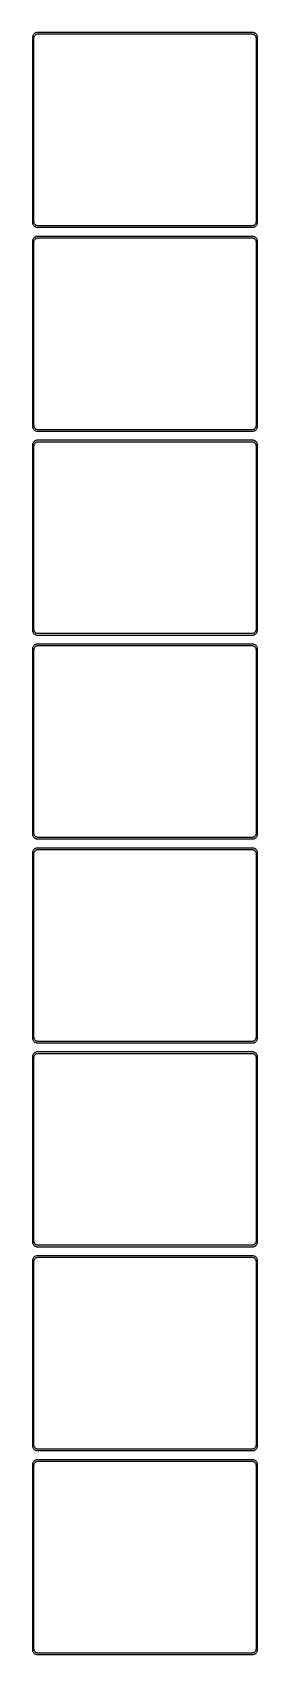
# Model space of a CAD drawing. Header units: metres. Extents: x -112 to 112, y 2963 to 6013.
# Drawn here: x -112 to 112, y 4391 to 6013 of the extents above; entities that cross this region are included whole.
import ezdxf

# ---------------------------------------------------------------- set-up
doc = ezdxf.new("R2010")
doc.units = ezdxf.units.M

msp = doc.modelspace()

# ---------------------------------------------------------------- linework, layer by layer
for p, q in [((-112.461, 6009.13), (-112.5, 6008.5)), ((-112.5, 6008.5), (-112.5, 5823.5)), ((-112.343, 6009.74), (-112.461, 6009.13)), ((-112.149, 6010.34), (-112.343, 6009.74)), ((-111.882, 6010.91), (-112.149, 6010.34)), ((-111.545, 6011.44), (-111.882, 6010.91)), ((-111.145, 6011.92), (-111.545, 6011.44)), ((-110.687, 6012.35), (-111.145, 6011.92)), ((-111, 6008), (-110.968, 6008.5)), ((-111, 5824), (-111, 6008)), ((-110.968, 6008.5), (-110.874, 6008.99)), ((-110.874, 6008.99), (-110.719, 6009.47)), ((-110.719, 6009.47), (-110.505, 6009.93)), ((-110.179, 6012.72), (-110.687, 6012.35)), ((-110.505, 6009.93), (-110.236, 6010.35)), ((-110.236, 6010.35), (-109.916, 6010.74)), ((-109.629, 6013.02), (-110.179, 6012.72)), ((-109.916, 6010.74), (-109.55, 6011.08)), ((-109.045, 6013.26), (-109.629, 6013.02)), ((-109.55, 6011.08), (-109.143, 6011.38)), ((-109.143, 6011.38), (-108.703, 6011.62)), ((-108.437, 6013.41), (-109.045, 6013.26)), ((-108.703, 6011.62), (-108.236, 6011.8)), ((-107.814, 6013.49), (-108.437, 6013.41)), ((-108.236, 6011.8), (-107.75, 6011.93)), ((107.814, 6013.49), (-107.814, 6013.49)), ((-107.75, 6011.93), (-107.251, 6011.99)), ((-107.251, 6011.99), (107.251, 6011.99)), ((107.251, 6011.99), (107.75, 6011.93)), ((107.75, 6011.93), (108.236, 6011.8)), ((108.437, 6013.41), (107.814, 6013.49)), ((108.236, 6011.8), (108.703, 6011.62)), ((109.045, 6013.26), (108.437, 6013.41)), ((108.703, 6011.62), (109.143, 6011.38)), ((109.629, 6013.02), (109.045, 6013.26)), ((109.143, 6011.38), (109.55, 6011.08)), ((109.55, 6011.08), (109.916, 6010.74)), ((110.179, 6012.72), (109.629, 6013.02)), ((109.916, 6010.74), (110.236, 6010.35)), ((110.687, 6012.35), (110.179, 6012.72)), ((110.236, 6010.35), (110.505, 6009.93)), ((110.505, 6009.93), (110.719, 6009.47)), ((111.145, 6011.92), (110.687, 6012.35)), ((110.719, 6009.47), (110.874, 6008.99)), ((110.874, 6008.99), (110.968, 6008.5)), ((110.968, 6008.5), (111, 6008)), ((111, 6008), (111, 5824)), ((111.545, 6011.44), (111.145, 6011.92)), ((111.882, 6010.91), (111.545, 6011.44)), ((112.149, 6010.34), (111.882, 6010.91)), ((112.343, 6009.74), (112.149, 6010.34)), ((112.461, 6009.13), (112.343, 6009.74)), ((112.5, 6008.5), (112.461, 6009.13)), ((112.5, 5823.5), (112.5, 6008.5)), ((-112.5, 5823.5), (-112.461, 5822.87)), ((-112.461, 5822.87), (-112.343, 5822.26)), ((-112.343, 5822.26), (-112.149, 5821.66)), ((-112.149, 5821.66), (-111.882, 5821.09)), ((-111.882, 5821.09), (-111.545, 5820.56)), ((-111.545, 5820.56), (-111.145, 5820.08)), ((-111.145, 5820.08), (-110.687, 5819.65)), ((-110.968, 5823.5), (-111, 5824)), ((-110.874, 5823.01), (-110.968, 5823.5)), ((-110.719, 5822.53), (-110.874, 5823.01)), ((-110.505, 5822.07), (-110.719, 5822.53)), ((-110.687, 5819.65), (-110.179, 5819.28)), ((-110.236, 5821.65), (-110.505, 5822.07)), ((-109.916, 5821.26), (-110.236, 5821.65)), ((-110.179, 5819.28), (-109.629, 5818.98)), ((-109.55, 5820.92), (-109.916, 5821.26)), ((-109.629, 5818.98), (-109.045, 5818.74)), ((-109.143, 5820.62), (-109.55, 5820.92)), ((-108.703, 5820.38), (-109.143, 5820.62)), ((-109.045, 5818.74), (-108.437, 5818.59)), ((-108.236, 5820.2), (-108.703, 5820.38)), ((-108.437, 5818.59), (-107.814, 5818.51)), ((-107.75, 5820.07), (-108.236, 5820.2)), ((-107.814, 5818.51), (107.814, 5818.51)), ((-107.251, 5820.01), (-107.75, 5820.07)), ((107.251, 5820.01), (-107.251, 5820.01)), ((107.75, 5820.07), (107.251, 5820.01)), ((108.236, 5820.2), (107.75, 5820.07)), ((107.814, 5818.51), (108.437, 5818.59)), ((108.703, 5820.38), (108.236, 5820.2)), ((108.437, 5818.59), (109.045, 5818.74)), ((109.143, 5820.62), (108.703, 5820.38)), ((109.045, 5818.74), (109.629, 5818.98)), ((109.55, 5820.92), (109.143, 5820.62)), ((109.916, 5821.26), (109.55, 5820.92)), ((109.629, 5818.98), (110.179, 5819.28)), ((110.236, 5821.65), (109.916, 5821.26)), ((110.179, 5819.28), (110.687, 5819.65)), ((110.505, 5822.07), (110.236, 5821.65)), ((110.719, 5822.53), (110.505, 5822.07)), ((110.687, 5819.65), (111.145, 5820.08)), ((110.874, 5823.01), (110.719, 5822.53)), ((110.968, 5823.5), (110.874, 5823.01)), ((111, 5824), (110.968, 5823.5)), ((111.145, 5820.08), (111.545, 5820.56)), ((111.545, 5820.56), (111.882, 5821.09)), ((111.882, 5821.09), (112.149, 5821.66)), ((112.149, 5821.66), (112.343, 5822.26)), ((112.343, 5822.26), (112.461, 5822.87)), ((112.461, 5822.87), (112.5, 5823.5)), ((-112.461, 5805.13), (-112.5, 5804.5)), ((-112.5, 5804.5), (-112.5, 5619.5)), ((-112.343, 5805.74), (-112.461, 5805.13)), ((-112.149, 5806.34), (-112.343, 5805.74)), ((-111.882, 5806.91), (-112.149, 5806.34)), ((-111.545, 5807.44), (-111.882, 5806.91)), ((-111.145, 5807.92), (-111.545, 5807.44)), ((-110.687, 5808.35), (-111.145, 5807.92)), ((-111, 5804), (-110.968, 5804.5)), ((-111, 5620), (-111, 5804)), ((-110.968, 5804.5), (-110.874, 5804.99)), ((-110.874, 5804.99), (-110.719, 5805.47)), ((-110.719, 5805.47), (-110.505, 5805.93)), ((-110.179, 5808.72), (-110.687, 5808.35)), ((-110.505, 5805.93), (-110.236, 5806.35)), ((-110.236, 5806.35), (-109.916, 5806.74)), ((-109.629, 5809.02), (-110.179, 5808.72)), ((-109.916, 5806.74), (-109.55, 5807.08)), ((-109.045, 5809.26), (-109.629, 5809.02)), ((-109.55, 5807.08), (-109.143, 5807.38)), ((-109.143, 5807.38), (-108.703, 5807.62)), ((-108.437, 5809.41), (-109.045, 5809.26)), ((-108.703, 5807.62), (-108.236, 5807.8)), ((-107.814, 5809.49), (-108.437, 5809.41)), ((-108.236, 5807.8), (-107.75, 5807.93)), ((107.814, 5809.49), (-107.814, 5809.49)), ((-107.75, 5807.93), (-107.251, 5807.99)), ((-107.251, 5807.99), (107.251, 5807.99)), ((107.251, 5807.99), (107.75, 5807.93)), ((107.75, 5807.93), (108.236, 5807.8)), ((108.437, 5809.41), (107.814, 5809.49)), ((108.236, 5807.8), (108.703, 5807.62)), ((109.045, 5809.26), (108.437, 5809.41)), ((108.703, 5807.62), (109.143, 5807.38)), ((109.629, 5809.02), (109.045, 5809.26)), ((109.143, 5807.38), (109.55, 5807.08)), ((109.55, 5807.08), (109.916, 5806.74)), ((110.179, 5808.72), (109.629, 5809.02)), ((109.916, 5806.74), (110.236, 5806.35)), ((110.687, 5808.35), (110.179, 5808.72)), ((110.236, 5806.35), (110.505, 5805.93)), ((110.505, 5805.93), (110.719, 5805.47)), ((111.145, 5807.92), (110.687, 5808.35)), ((110.719, 5805.47), (110.874, 5804.99)), ((110.874, 5804.99), (110.968, 5804.5)), ((110.968, 5804.5), (111, 5804)), ((111, 5804), (111, 5620)), ((111.545, 5807.44), (111.145, 5807.92)), ((111.882, 5806.91), (111.545, 5807.44)), ((112.149, 5806.34), (111.882, 5806.91)), ((112.343, 5805.74), (112.149, 5806.34)), ((112.461, 5805.13), (112.343, 5805.74)), ((112.5, 5804.5), (112.461, 5805.13)), ((112.5, 5619.5), (112.5, 5804.5)), ((-112.5, 5619.5), (-112.461, 5618.87)), ((-112.461, 5618.87), (-112.343, 5618.26)), ((-112.343, 5618.26), (-112.149, 5617.66)), ((-112.149, 5617.66), (-111.882, 5617.09)), ((-111.882, 5617.09), (-111.545, 5616.56)), ((-111.545, 5616.56), (-111.145, 5616.08)), ((-111.145, 5616.08), (-110.687, 5615.65)), ((-110.968, 5619.5), (-111, 5620)), ((-110.874, 5619.01), (-110.968, 5619.5)), ((-110.719, 5618.53), (-110.874, 5619.01)), ((-110.505, 5618.07), (-110.719, 5618.53)), ((-110.687, 5615.65), (-110.179, 5615.28)), ((-110.236, 5617.65), (-110.505, 5618.07)), ((-109.916, 5617.26), (-110.236, 5617.65)), ((-109.55, 5616.92), (-109.916, 5617.26)), ((-109.143, 5616.62), (-109.55, 5616.92)), ((-108.703, 5616.38), (-109.143, 5616.62)), ((-108.236, 5616.2), (-108.703, 5616.38)), ((-107.75, 5616.07), (-108.236, 5616.2)), ((-107.251, 5616.01), (-107.75, 5616.07)), ((107.251, 5616.01), (-107.251, 5616.01)), ((107.75, 5616.07), (107.251, 5616.01)), ((108.236, 5616.2), (107.75, 5616.07)), ((108.703, 5616.38), (108.236, 5616.2)), ((109.143, 5616.62), (108.703, 5616.38)), ((109.55, 5616.92), (109.143, 5616.62)), ((109.916, 5617.26), (109.55, 5616.92)), ((110.236, 5617.65), (109.916, 5617.26)), ((110.179, 5615.28), (110.687, 5615.65)), ((110.505, 5618.07), (110.236, 5617.65)), ((110.719, 5618.53), (110.505, 5618.07)), ((110.687, 5615.65), (111.145, 5616.08)), ((110.874, 5619.01), (110.719, 5618.53)), ((110.968, 5619.5), (110.874, 5619.01)), ((111, 5620), (110.968, 5619.5)), ((111.145, 5616.08), (111.545, 5616.56)), ((111.545, 5616.56), (111.882, 5617.09)), ((111.882, 5617.09), (112.149, 5617.66)), ((112.149, 5617.66), (112.343, 5618.26)), ((112.343, 5618.26), (112.461, 5618.87)), ((112.461, 5618.87), (112.5, 5619.5)), ((-112.461, 5601.13), (-112.5, 5600.5)), ((-112.5, 5600.5), (-112.5, 5415.5)), ((-112.343, 5601.74), (-112.461, 5601.13)), ((-112.149, 5602.34), (-112.343, 5601.74)), ((-111.882, 5602.91), (-112.149, 5602.34)), ((-111.545, 5603.44), (-111.882, 5602.91)), ((-111.145, 5603.92), (-111.545, 5603.44)), ((-110.687, 5604.35), (-111.145, 5603.92)), ((-111, 5600), (-110.968, 5600.5)), ((-111, 5416), (-111, 5600)), ((-110.968, 5600.5), (-110.874, 5600.99)), ((-110.874, 5600.99), (-110.719, 5601.47)), ((-110.719, 5601.47), (-110.505, 5601.93)), ((-110.179, 5604.72), (-110.687, 5604.35)), ((-110.505, 5601.93), (-110.236, 5602.35)), ((-110.236, 5602.35), (-109.916, 5602.74)), ((-110.179, 5615.28), (-109.629, 5614.98)), ((-109.629, 5605.02), (-110.179, 5604.72)), ((-109.916, 5602.74), (-109.55, 5603.08)), ((-109.629, 5614.98), (-109.045, 5614.74)), ((-109.045, 5605.26), (-109.629, 5605.02)), ((-109.55, 5603.08), (-109.143, 5603.38)), ((-109.143, 5603.38), (-108.703, 5603.62)), ((-109.045, 5614.74), (-108.437, 5614.59)), ((-108.437, 5605.41), (-109.045, 5605.26)), ((-108.703, 5603.62), (-108.236, 5603.8)), ((-108.437, 5614.59), (-107.814, 5614.51)), ((-107.814, 5605.49), (-108.437, 5605.41)), ((-108.236, 5603.8), (-107.75, 5603.93)), ((-107.814, 5614.51), (107.814, 5614.51)), ((107.814, 5605.49), (-107.814, 5605.49)), ((-107.75, 5603.93), (-107.251, 5603.99)), ((-107.251, 5603.99), (107.251, 5603.99)), ((107.251, 5603.99), (107.75, 5603.93)), ((107.75, 5603.93), (108.236, 5603.8)), ((107.814, 5614.51), (108.437, 5614.59)), ((108.437, 5605.41), (107.814, 5605.49)), ((108.236, 5603.8), (108.703, 5603.62)), ((108.437, 5614.59), (109.045, 5614.74)), ((109.045, 5605.26), (108.437, 5605.41)), ((108.703, 5603.62), (109.143, 5603.38)), ((109.045, 5614.74), (109.629, 5614.98)), ((109.629, 5605.02), (109.045, 5605.26)), ((109.143, 5603.38), (109.55, 5603.08)), ((109.55, 5603.08), (109.916, 5602.74)), ((109.629, 5614.98), (110.179, 5615.28)), ((110.179, 5604.72), (109.629, 5605.02)), ((109.916, 5602.74), (110.236, 5602.35)), ((110.687, 5604.35), (110.179, 5604.72)), ((110.236, 5602.35), (110.505, 5601.93)), ((110.505, 5601.93), (110.719, 5601.47)), ((111.145, 5603.92), (110.687, 5604.35)), ((110.719, 5601.47), (110.874, 5600.99)), ((110.874, 5600.99), (110.968, 5600.5)), ((110.968, 5600.5), (111, 5600)), ((111, 5600), (111, 5416)), ((111.545, 5603.44), (111.145, 5603.92)), ((111.882, 5602.91), (111.545, 5603.44)), ((112.149, 5602.34), (111.882, 5602.91)), ((112.343, 5601.74), (112.149, 5602.34)), ((112.461, 5601.13), (112.343, 5601.74)), ((112.5, 5600.5), (112.461, 5601.13)), ((112.5, 5415.5), (112.5, 5600.5)), ((-112.5, 5415.5), (-112.461, 5414.87)), ((-112.461, 5414.87), (-112.343, 5414.26)), ((-112.343, 5414.26), (-112.149, 5413.66)), ((-112.149, 5413.66), (-111.882, 5413.09)), ((-111.882, 5413.09), (-111.545, 5412.56)), ((-111.545, 5412.56), (-111.145, 5412.08)), ((-111.145, 5412.08), (-110.687, 5411.65)), ((-110.968, 5415.5), (-111, 5416)), ((-110.874, 5415.01), (-110.968, 5415.5)), ((-110.719, 5414.53), (-110.874, 5415.01)), ((-110.505, 5414.07), (-110.719, 5414.53)), ((-110.687, 5411.65), (-110.179, 5411.28)), ((-110.236, 5413.65), (-110.505, 5414.07)), ((-109.916, 5413.26), (-110.236, 5413.65)), ((-110.179, 5411.28), (-109.629, 5410.98)), ((-109.55, 5412.92), (-109.916, 5413.26)), ((-109.629, 5410.98), (-109.045, 5410.74)), ((-109.143, 5412.62), (-109.55, 5412.92)), ((-108.703, 5412.38), (-109.143, 5412.62)), ((-109.045, 5410.74), (-108.437, 5410.59)), ((-108.236, 5412.2), (-108.703, 5412.38)), ((-108.437, 5410.59), (-107.814, 5410.51)), ((-107.75, 5412.07), (-108.236, 5412.2)), ((-107.814, 5410.51), (107.814, 5410.51)), ((-107.251, 5412.01), (-107.75, 5412.07)), ((107.251, 5412.01), (-107.251, 5412.01)), ((107.75, 5412.07), (107.251, 5412.01)), ((108.236, 5412.2), (107.75, 5412.07)), ((107.814, 5410.51), (108.437, 5410.59)), ((108.703, 5412.38), (108.236, 5412.2)), ((108.437, 5410.59), (109.045, 5410.74)), ((109.143, 5412.62), (108.703, 5412.38)), ((109.045, 5410.74), (109.629, 5410.98)), ((109.55, 5412.92), (109.143, 5412.62)), ((109.916, 5413.26), (109.55, 5412.92)), ((109.629, 5410.98), (110.179, 5411.28)), ((110.236, 5413.65), (109.916, 5413.26)), ((110.179, 5411.28), (110.687, 5411.65)), ((110.505, 5414.07), (110.236, 5413.65)), ((110.719, 5414.53), (110.505, 5414.07)), ((110.687, 5411.65), (111.145, 5412.08)), ((110.874, 5415.01), (110.719, 5414.53)), ((110.968, 5415.5), (110.874, 5415.01)), ((111, 5416), (110.968, 5415.5)), ((111.145, 5412.08), (111.545, 5412.56)), ((111.545, 5412.56), (111.882, 5413.09)), ((111.882, 5413.09), (112.149, 5413.66)), ((112.149, 5413.66), (112.343, 5414.26)), ((112.343, 5414.26), (112.461, 5414.87)), ((112.461, 5414.87), (112.5, 5415.5)), ((-112.461, 5397.13), (-112.5, 5396.5)), ((-112.5, 5396.5), (-112.5, 5211.5)), ((-112.343, 5397.74), (-112.461, 5397.13)), ((-112.149, 5398.34), (-112.343, 5397.74)), ((-111.882, 5398.91), (-112.149, 5398.34)), ((-111.545, 5399.44), (-111.882, 5398.91)), ((-111.145, 5399.92), (-111.545, 5399.44)), ((-110.687, 5400.35), (-111.145, 5399.92)), ((-111, 5396), (-110.968, 5396.5)), ((-111, 5212), (-111, 5396)), ((-110.968, 5396.5), (-110.874, 5396.99)), ((-110.874, 5396.99), (-110.719, 5397.47)), ((-110.719, 5397.47), (-110.505, 5397.93)), ((-110.179, 5400.72), (-110.687, 5400.35)), ((-110.505, 5397.93), (-110.236, 5398.35)), ((-110.236, 5398.35), (-109.916, 5398.74)), ((-109.629, 5401.02), (-110.179, 5400.72)), ((-109.916, 5398.74), (-109.55, 5399.08)), ((-109.045, 5401.26), (-109.629, 5401.02)), ((-109.55, 5399.08), (-109.143, 5399.38)), ((-109.143, 5399.38), (-108.703, 5399.62)), ((-108.437, 5401.41), (-109.045, 5401.26)), ((-108.703, 5399.62), (-108.236, 5399.8)), ((-107.814, 5401.49), (-108.437, 5401.41)), ((-108.236, 5399.8), (-107.75, 5399.93)), ((107.814, 5401.49), (-107.814, 5401.49)), ((-107.75, 5399.93), (-107.251, 5399.99)), ((-107.251, 5399.99), (107.251, 5399.99)), ((107.251, 5399.99), (107.75, 5399.93)), ((107.75, 5399.93), (108.236, 5399.8)), ((108.437, 5401.41), (107.814, 5401.49)), ((108.236, 5399.8), (108.703, 5399.62)), ((109.045, 5401.26), (108.437, 5401.41)), ((108.703, 5399.62), (109.143, 5399.38)), ((109.629, 5401.02), (109.045, 5401.26)), ((109.143, 5399.38), (109.55, 5399.08)), ((109.55, 5399.08), (109.916, 5398.74)), ((110.179, 5400.72), (109.629, 5401.02)), ((109.916, 5398.74), (110.236, 5398.35)), ((110.687, 5400.35), (110.179, 5400.72)), ((110.236, 5398.35), (110.505, 5397.93)), ((110.505, 5397.93), (110.719, 5397.47)), ((111.145, 5399.92), (110.687, 5400.35)), ((110.719, 5397.47), (110.874, 5396.99)), ((110.874, 5396.99), (110.968, 5396.5)), ((110.968, 5396.5), (111, 5396)), ((111, 5396), (111, 5212)), ((111.545, 5399.44), (111.145, 5399.92)), ((111.882, 5398.91), (111.545, 5399.44)), ((112.149, 5398.34), (111.882, 5398.91)), ((112.343, 5397.74), (112.149, 5398.34)), ((112.461, 5397.13), (112.343, 5397.74)), ((112.5, 5396.5), (112.461, 5397.13)), ((112.5, 5211.5), (112.5, 5396.5)), ((-112.5, 5211.5), (-112.461, 5210.87)), ((-112.461, 5210.87), (-112.343, 5210.26)), ((-112.343, 5210.26), (-112.149, 5209.66)), ((-110.968, 5211.5), (-111, 5212)), ((-110.874, 5211.01), (-110.968, 5211.5)), ((-110.719, 5210.53), (-110.874, 5211.01)), ((-110.505, 5210.07), (-110.719, 5210.53)), ((-110.236, 5209.65), (-110.505, 5210.07)), ((110.505, 5210.07), (110.236, 5209.65)), ((110.719, 5210.53), (110.505, 5210.07)), ((110.874, 5211.01), (110.719, 5210.53)), ((110.968, 5211.5), (110.874, 5211.01)), ((111, 5212), (110.968, 5211.5)), ((112.149, 5209.66), (112.343, 5210.26)), ((112.343, 5210.26), (112.461, 5210.87)), ((112.461, 5210.87), (112.5, 5211.5)), ((-112.343, 5193.74), (-112.461, 5193.13)), ((-112.149, 5194.34), (-112.343, 5193.74)), ((-112.149, 5209.66), (-111.882, 5209.09)), ((-111.882, 5194.91), (-112.149, 5194.34)), ((-111.882, 5209.09), (-111.545, 5208.56)), ((-111.545, 5195.44), (-111.882, 5194.91)), ((-111.545, 5208.56), (-111.145, 5208.08)), ((-111.145, 5195.92), (-111.545, 5195.44)), ((-111.145, 5208.08), (-110.687, 5207.65)), ((-110.687, 5196.35), (-111.145, 5195.92)), ((-110.719, 5193.47), (-110.505, 5193.93)), ((-110.687, 5207.65), (-110.179, 5207.28)), ((-110.179, 5196.72), (-110.687, 5196.35)), ((-110.505, 5193.93), (-110.236, 5194.35)), ((-109.916, 5209.26), (-110.236, 5209.65)), ((-110.236, 5194.35), (-109.916, 5194.74)), ((-110.179, 5207.28), (-109.629, 5206.98)), ((-109.629, 5197.02), (-110.179, 5196.72)), ((-109.55, 5208.92), (-109.916, 5209.26)), ((-109.916, 5194.74), (-109.55, 5195.08)), ((-109.629, 5206.98), (-109.045, 5206.74)), ((-109.045, 5197.26), (-109.629, 5197.02)), ((-109.143, 5208.62), (-109.55, 5208.92)), ((-109.55, 5195.08), (-109.143, 5195.38)), ((-108.703, 5208.38), (-109.143, 5208.62)), ((-109.143, 5195.38), (-108.703, 5195.62)), ((-109.045, 5206.74), (-108.437, 5206.59)), ((-108.437, 5197.41), (-109.045, 5197.26)), ((-108.236, 5208.2), (-108.703, 5208.38)), ((-108.703, 5195.62), (-108.236, 5195.8)), ((-108.437, 5206.59), (-107.814, 5206.51)), ((-107.814, 5197.49), (-108.437, 5197.41)), ((-107.75, 5208.07), (-108.236, 5208.2)), ((-108.236, 5195.8), (-107.75, 5195.93)), ((-107.814, 5206.51), (107.814, 5206.51)), ((107.814, 5197.49), (-107.814, 5197.49)), ((-107.251, 5208.01), (-107.75, 5208.07)), ((-107.75, 5195.93), (-107.251, 5195.99)), ((107.251, 5208.01), (-107.251, 5208.01)), ((-107.251, 5195.99), (107.251, 5195.99)), ((107.75, 5208.07), (107.251, 5208.01)), ((107.251, 5195.99), (107.75, 5195.93)), ((108.236, 5208.2), (107.75, 5208.07)), ((107.75, 5195.93), (108.236, 5195.8)), ((107.814, 5206.51), (108.437, 5206.59)), ((108.437, 5197.41), (107.814, 5197.49)), ((108.703, 5208.38), (108.236, 5208.2)), ((108.236, 5195.8), (108.703, 5195.62)), ((108.437, 5206.59), (109.045, 5206.74)), ((109.045, 5197.26), (108.437, 5197.41)), ((109.143, 5208.62), (108.703, 5208.38)), ((108.703, 5195.62), (109.143, 5195.38)), ((109.045, 5206.74), (109.629, 5206.98)), ((109.629, 5197.02), (109.045, 5197.26)), ((109.55, 5208.92), (109.143, 5208.62)), ((109.143, 5195.38), (109.55, 5195.08)), ((109.916, 5209.26), (109.55, 5208.92)), ((109.55, 5195.08), (109.916, 5194.74)), ((109.629, 5206.98), (110.179, 5207.28)), ((110.179, 5196.72), (109.629, 5197.02)), ((110.236, 5209.65), (109.916, 5209.26)), ((109.916, 5194.74), (110.236, 5194.35)), ((110.179, 5207.28), (110.687, 5207.65)), ((110.687, 5196.35), (110.179, 5196.72)), ((110.236, 5194.35), (110.505, 5193.93)), ((110.505, 5193.93), (110.719, 5193.47)), ((110.687, 5207.65), (111.145, 5208.08)), ((111.145, 5195.92), (110.687, 5196.35)), ((111.145, 5208.08), (111.545, 5208.56)), ((111.545, 5195.44), (111.145, 5195.92)), ((111.545, 5208.56), (111.882, 5209.09)), ((111.882, 5194.91), (111.545, 5195.44)), ((111.882, 5209.09), (112.149, 5209.66)), ((112.149, 5194.34), (111.882, 5194.91)), ((112.343, 5193.74), (112.149, 5194.34)), ((112.461, 5193.13), (112.343, 5193.74)), ((-112.461, 5193.13), (-112.5, 5192.5)), ((-112.5, 5192.5), (-112.5, 5007.5)), ((-111, 5192), (-110.968, 5192.5)), ((-111, 5008), (-111, 5192)), ((-110.968, 5192.5), (-110.874, 5192.99)), ((-110.874, 5192.99), (-110.719, 5193.47)), ((110.719, 5193.47), (110.874, 5192.99)), ((110.874, 5192.99), (110.968, 5192.5)), ((110.968, 5192.5), (111, 5192)), ((111, 5192), (111, 5008)), ((112.5, 5192.5), (112.461, 5193.13)), ((112.5, 5007.5), (112.5, 5192.5)), ((-112.5, 5007.5), (-112.461, 5006.87)), ((-112.461, 5006.87), (-112.343, 5006.26)), ((-112.343, 5006.26), (-112.149, 5005.66)), ((-112.149, 5005.66), (-111.882, 5005.09)), ((-111.882, 5005.09), (-111.545, 5004.56)), ((-111.545, 5004.56), (-111.145, 5004.08)), ((-111.145, 5004.08), (-110.687, 5003.65)), ((-110.968, 5007.5), (-111, 5008)), ((-110.874, 5007.01), (-110.968, 5007.5)), ((-110.719, 5006.53), (-110.874, 5007.01)), ((-110.505, 5006.07), (-110.719, 5006.53)), ((-110.687, 5003.65), (-110.179, 5003.28)), ((-110.236, 5005.65), (-110.505, 5006.07)), ((-109.916, 5005.26), (-110.236, 5005.65)), ((-110.179, 5003.28), (-109.629, 5002.98)), ((-109.55, 5004.92), (-109.916, 5005.26)), ((-109.629, 5002.98), (-109.045, 5002.74)), ((-109.143, 5004.62), (-109.55, 5004.92)), ((-108.703, 5004.38), (-109.143, 5004.62)), ((-109.045, 5002.74), (-108.437, 5002.59)), ((-108.236, 5004.2), (-108.703, 5004.38)), ((-108.437, 5002.59), (-107.814, 5002.51)), ((-107.75, 5004.07), (-108.236, 5004.2)), ((-107.814, 5002.51), (107.814, 5002.51)), ((-107.251, 5004.01), (-107.75, 5004.07)), ((107.251, 5004.01), (-107.251, 5004.01)), ((107.75, 5004.07), (107.251, 5004.01)), ((108.236, 5004.2), (107.75, 5004.07)), ((107.814, 5002.51), (108.437, 5002.59)), ((108.703, 5004.38), (108.236, 5004.2)), ((108.437, 5002.59), (109.045, 5002.74)), ((109.143, 5004.62), (108.703, 5004.38)), ((109.045, 5002.74), (109.629, 5002.98)), ((109.55, 5004.92), (109.143, 5004.62)), ((109.916, 5005.26), (109.55, 5004.92)), ((109.629, 5002.98), (110.179, 5003.28)), ((110.236, 5005.65), (109.916, 5005.26)), ((110.179, 5003.28), (110.687, 5003.65)), ((110.505, 5006.07), (110.236, 5005.65)), ((110.719, 5006.53), (110.505, 5006.07)), ((110.687, 5003.65), (111.145, 5004.08)), ((110.874, 5007.01), (110.719, 5006.53)), ((110.968, 5007.5), (110.874, 5007.01)), ((111, 5008), (110.968, 5007.5)), ((111.145, 5004.08), (111.545, 5004.56)), ((111.545, 5004.56), (111.882, 5005.09)), ((111.882, 5005.09), (112.149, 5005.66)), ((112.149, 5005.66), (112.343, 5006.26)), ((112.343, 5006.26), (112.461, 5006.87)), ((112.461, 5006.87), (112.5, 5007.5)), ((-112.461, 4989.13), (-112.5, 4988.5)), ((-112.5, 4988.5), (-112.5, 4803.5)), ((-112.343, 4989.74), (-112.461, 4989.13)), ((-112.149, 4990.34), (-112.343, 4989.74)), ((-111.882, 4990.91), (-112.149, 4990.34)), ((-111.545, 4991.44), (-111.882, 4990.91)), ((-111.145, 4991.92), (-111.545, 4991.44)), ((-110.687, 4992.35), (-111.145, 4991.92)), ((-111, 4988), (-110.968, 4988.5)), ((-111, 4804), (-111, 4988)), ((-110.968, 4988.5), (-110.874, 4988.99)), ((-110.874, 4988.99), (-110.719, 4989.47)), ((-110.719, 4989.47), (-110.505, 4989.93)), ((-110.179, 4992.72), (-110.687, 4992.35)), ((-110.505, 4989.93), (-110.236, 4990.35)), ((-110.236, 4990.35), (-109.916, 4990.74)), ((-109.629, 4993.02), (-110.179, 4992.72)), ((-109.916, 4990.74), (-109.55, 4991.08)), ((-109.045, 4993.26), (-109.629, 4993.02)), ((-109.55, 4991.08), (-109.143, 4991.38)), ((-109.143, 4991.38), (-108.703, 4991.62)), ((-108.437, 4993.41), (-109.045, 4993.26)), ((-108.703, 4991.62), (-108.236, 4991.8)), ((-107.814, 4993.49), (-108.437, 4993.41)), ((-108.236, 4991.8), (-107.75, 4991.93)), ((107.814, 4993.49), (-107.814, 4993.49)), ((-107.75, 4991.93), (-107.251, 4991.99)), ((-107.251, 4991.99), (107.251, 4991.99)), ((107.251, 4991.99), (107.75, 4991.93)), ((107.75, 4991.93), (108.236, 4991.8)), ((108.437, 4993.41), (107.814, 4993.49)), ((108.236, 4991.8), (108.703, 4991.62)), ((109.045, 4993.26), (108.437, 4993.41)), ((108.703, 4991.62), (109.143, 4991.38)), ((109.629, 4993.02), (109.045, 4993.26)), ((109.143, 4991.38), (109.55, 4991.08)), ((109.55, 4991.08), (109.916, 4990.74)), ((110.179, 4992.72), (109.629, 4993.02)), ((109.916, 4990.74), (110.236, 4990.35)), ((110.687, 4992.35), (110.179, 4992.72)), ((110.236, 4990.35), (110.505, 4989.93)), ((110.505, 4989.93), (110.719, 4989.47)), ((111.145, 4991.92), (110.687, 4992.35)), ((110.719, 4989.47), (110.874, 4988.99)), ((110.874, 4988.99), (110.968, 4988.5)), ((110.968, 4988.5), (111, 4988)), ((111, 4988), (111, 4804)), ((111.545, 4991.44), (111.145, 4991.92)), ((111.882, 4990.91), (111.545, 4991.44)), ((112.149, 4990.34), (111.882, 4990.91)), ((112.343, 4989.74), (112.149, 4990.34)), ((112.461, 4989.13), (112.343, 4989.74)), ((112.5, 4988.5), (112.461, 4989.13)), ((112.5, 4803.5), (112.5, 4988.5)), ((-112.5, 4803.5), (-112.461, 4802.87)), ((-112.461, 4802.87), (-112.343, 4802.26)), ((-112.343, 4802.26), (-112.149, 4801.66)), ((-112.149, 4801.66), (-111.882, 4801.09)), ((-111.882, 4801.09), (-111.545, 4800.56)), ((-111.545, 4800.56), (-111.145, 4800.08)), ((-111.145, 4787.92), (-111.545, 4787.44)), ((-111.145, 4800.08), (-110.687, 4799.65)), ((-110.687, 4788.35), (-111.145, 4787.92)), ((-110.968, 4803.5), (-111, 4804)), ((-110.874, 4803.01), (-110.968, 4803.5)), ((-110.719, 4802.53), (-110.874, 4803.01)), ((-110.505, 4802.07), (-110.719, 4802.53)), ((-110.687, 4799.65), (-110.179, 4799.28)), ((-110.179, 4788.72), (-110.687, 4788.35)), ((-110.236, 4801.65), (-110.505, 4802.07)), ((-109.916, 4801.26), (-110.236, 4801.65)), ((-110.179, 4799.28), (-109.629, 4798.98)), ((-109.629, 4789.02), (-110.179, 4788.72)), ((-109.55, 4800.92), (-109.916, 4801.26)), ((-109.629, 4798.98), (-109.045, 4798.74)), ((-109.045, 4789.26), (-109.629, 4789.02)), ((-109.143, 4800.62), (-109.55, 4800.92)), ((-108.703, 4800.38), (-109.143, 4800.62)), ((-109.045, 4798.74), (-108.437, 4798.59)), ((-108.437, 4789.41), (-109.045, 4789.26)), ((-108.236, 4800.2), (-108.703, 4800.38)), ((-108.703, 4787.62), (-108.236, 4787.8)), ((-108.437, 4798.59), (-107.814, 4798.51)), ((-107.814, 4789.49), (-108.437, 4789.41)), ((-107.75, 4800.07), (-108.236, 4800.2)), ((-108.236, 4787.8), (-107.75, 4787.93)), ((-107.814, 4798.51), (107.814, 4798.51)), ((107.814, 4789.49), (-107.814, 4789.49)), ((-107.251, 4800.01), (-107.75, 4800.07)), ((-107.75, 4787.93), (-107.251, 4787.99)), ((107.251, 4800.01), (-107.251, 4800.01)), ((-107.251, 4787.99), (107.251, 4787.99)), ((107.75, 4800.07), (107.251, 4800.01)), ((107.251, 4787.99), (107.75, 4787.93)), ((108.236, 4800.2), (107.75, 4800.07)), ((107.75, 4787.93), (108.236, 4787.8)), ((107.814, 4798.51), (108.437, 4798.59)), ((108.437, 4789.41), (107.814, 4789.49)), ((108.703, 4800.38), (108.236, 4800.2)), ((108.236, 4787.8), (108.703, 4787.62)), ((108.437, 4798.59), (109.045, 4798.74)), ((109.045, 4789.26), (108.437, 4789.41)), ((109.143, 4800.62), (108.703, 4800.38)), ((109.045, 4798.74), (109.629, 4798.98)), ((109.629, 4789.02), (109.045, 4789.26)), ((109.55, 4800.92), (109.143, 4800.62)), ((109.916, 4801.26), (109.55, 4800.92)), ((109.629, 4798.98), (110.179, 4799.28)), ((110.179, 4788.72), (109.629, 4789.02)), ((110.236, 4801.65), (109.916, 4801.26)), ((110.179, 4799.28), (110.687, 4799.65)), ((110.687, 4788.35), (110.179, 4788.72)), ((110.505, 4802.07), (110.236, 4801.65)), ((110.719, 4802.53), (110.505, 4802.07)), ((110.687, 4799.65), (111.145, 4800.08)), ((111.145, 4787.92), (110.687, 4788.35)), ((110.874, 4803.01), (110.719, 4802.53)), ((110.968, 4803.5), (110.874, 4803.01)), ((111, 4804), (110.968, 4803.5)), ((111.145, 4800.08), (111.545, 4800.56)), ((111.545, 4787.44), (111.145, 4787.92)), ((111.545, 4800.56), (111.882, 4801.09)), ((111.882, 4801.09), (112.149, 4801.66)), ((112.149, 4801.66), (112.343, 4802.26)), ((112.343, 4802.26), (112.461, 4802.87)), ((112.461, 4802.87), (112.5, 4803.5)), ((-112.461, 4785.13), (-112.5, 4784.5)), ((-112.5, 4784.5), (-112.5, 4599.5)), ((-112.343, 4785.74), (-112.461, 4785.13)), ((-112.149, 4786.34), (-112.343, 4785.74)), ((-111.882, 4786.91), (-112.149, 4786.34)), ((-111.545, 4787.44), (-111.882, 4786.91)), ((-111, 4784), (-110.968, 4784.5)), ((-111, 4600), (-111, 4784)), ((-110.968, 4784.5), (-110.874, 4784.99)), ((-110.874, 4784.99), (-110.719, 4785.47)), ((-110.719, 4785.47), (-110.505, 4785.93)), ((-110.505, 4785.93), (-110.236, 4786.35)), ((-110.236, 4786.35), (-109.916, 4786.74)), ((-109.916, 4786.74), (-109.55, 4787.08)), ((-109.55, 4787.08), (-109.143, 4787.38)), ((-109.143, 4787.38), (-108.703, 4787.62)), ((108.703, 4787.62), (109.143, 4787.38)), ((109.143, 4787.38), (109.55, 4787.08)), ((109.55, 4787.08), (109.916, 4786.74)), ((109.916, 4786.74), (110.236, 4786.35)), ((110.236, 4786.35), (110.505, 4785.93)), ((110.505, 4785.93), (110.719, 4785.47)), ((110.719, 4785.47), (110.874, 4784.99)), ((110.874, 4784.99), (110.968, 4784.5)), ((110.968, 4784.5), (111, 4784)), ((111, 4784), (111, 4600)), ((111.882, 4786.91), (111.545, 4787.44)), ((112.149, 4786.34), (111.882, 4786.91)), ((112.343, 4785.74), (112.149, 4786.34)), ((112.461, 4785.13), (112.343, 4785.74)), ((112.5, 4784.5), (112.461, 4785.13)), ((112.5, 4599.5), (112.5, 4784.5)), ((-112.5, 4599.5), (-112.461, 4598.87)), ((-112.461, 4598.87), (-112.343, 4598.26)), ((-112.343, 4598.26), (-112.149, 4597.66)), ((-112.149, 4597.66), (-111.882, 4597.09)), ((-111.882, 4597.09), (-111.545, 4596.56)), ((-111.545, 4596.56), (-111.145, 4596.08)), ((-111.145, 4596.08), (-110.687, 4595.65)), ((-110.968, 4599.5), (-111, 4600)), ((-110.874, 4599.01), (-110.968, 4599.5)), ((-110.719, 4598.53), (-110.874, 4599.01)), ((-110.505, 4598.07), (-110.719, 4598.53)), ((-110.687, 4595.65), (-110.179, 4595.28)), ((-110.236, 4597.65), (-110.505, 4598.07)), ((-109.916, 4597.26), (-110.236, 4597.65)), ((-110.179, 4595.28), (-109.629, 4594.98)), ((-109.55, 4596.92), (-109.916, 4597.26)), ((-109.629, 4594.98), (-109.045, 4594.74)), ((-109.143, 4596.62), (-109.55, 4596.92)), ((-108.703, 4596.38), (-109.143, 4596.62)), ((-109.045, 4594.74), (-108.437, 4594.59)), ((-108.236, 4596.2), (-108.703, 4596.38)), ((-108.437, 4594.59), (-107.814, 4594.51)), ((-107.75, 4596.07), (-108.236, 4596.2)), ((-107.814, 4594.51), (107.814, 4594.51)), ((-107.251, 4596.01), (-107.75, 4596.07)), ((107.251, 4596.01), (-107.251, 4596.01)), ((107.75, 4596.07), (107.251, 4596.01)), ((108.236, 4596.2), (107.75, 4596.07)), ((107.814, 4594.51), (108.437, 4594.59)), ((108.703, 4596.38), (108.236, 4596.2)), ((108.437, 4594.59), (109.045, 4594.74)), ((109.143, 4596.62), (108.703, 4596.38)), ((109.045, 4594.74), (109.629, 4594.98)), ((109.55, 4596.92), (109.143, 4596.62)), ((109.916, 4597.26), (109.55, 4596.92)), ((109.629, 4594.98), (110.179, 4595.28)), ((110.236, 4597.65), (109.916, 4597.26)), ((110.179, 4595.28), (110.687, 4595.65)), ((110.505, 4598.07), (110.236, 4597.65)), ((110.719, 4598.53), (110.505, 4598.07)), ((110.687, 4595.65), (111.145, 4596.08)), ((110.874, 4599.01), (110.719, 4598.53)), ((110.968, 4599.5), (110.874, 4599.01)), ((111, 4600), (110.968, 4599.5)), ((111.145, 4596.08), (111.545, 4596.56)), ((111.545, 4596.56), (111.882, 4597.09)), ((111.882, 4597.09), (112.149, 4597.66)), ((112.149, 4597.66), (112.343, 4598.26)), ((112.343, 4598.26), (112.461, 4598.87)), ((112.461, 4598.87), (112.5, 4599.5)), ((-112.461, 4581.13), (-112.5, 4580.5)), ((-112.5, 4580.5), (-112.5, 4395.5)), ((-112.343, 4581.74), (-112.461, 4581.13)), ((-112.149, 4582.34), (-112.343, 4581.74)), ((-111.882, 4582.91), (-112.149, 4582.34)), ((-111.545, 4583.44), (-111.882, 4582.91)), ((-111.145, 4583.92), (-111.545, 4583.44)), ((-110.687, 4584.35), (-111.145, 4583.92)), ((-111, 4580), (-110.968, 4580.5)), ((-111, 4396), (-111, 4580)), ((-110.968, 4580.5), (-110.874, 4580.99)), ((-110.874, 4580.99), (-110.719, 4581.47)), ((-110.719, 4581.47), (-110.505, 4581.93)), ((-110.179, 4584.72), (-110.687, 4584.35)), ((-110.505, 4581.93), (-110.236, 4582.35)), ((-110.236, 4582.35), (-109.916, 4582.74)), ((-109.629, 4585.02), (-110.179, 4584.72)), ((-109.916, 4582.74), (-109.55, 4583.08)), ((-109.045, 4585.26), (-109.629, 4585.02)), ((-109.55, 4583.08), (-109.143, 4583.38)), ((-109.143, 4583.38), (-108.703, 4583.62)), ((-108.437, 4585.41), (-109.045, 4585.26)), ((-108.703, 4583.62), (-108.236, 4583.8)), ((-107.814, 4585.49), (-108.437, 4585.41)), ((-108.236, 4583.8), (-107.75, 4583.93)), ((107.814, 4585.49), (-107.814, 4585.49)), ((-107.75, 4583.93), (-107.251, 4583.99)), ((-107.251, 4583.99), (107.251, 4583.99)), ((107.251, 4583.99), (107.75, 4583.93)), ((107.75, 4583.93), (108.236, 4583.8)), ((108.437, 4585.41), (107.814, 4585.49)), ((108.236, 4583.8), (108.703, 4583.62)), ((109.045, 4585.26), (108.437, 4585.41)), ((108.703, 4583.62), (109.143, 4583.38)), ((109.629, 4585.02), (109.045, 4585.26)), ((109.143, 4583.38), (109.55, 4583.08)), ((109.55, 4583.08), (109.916, 4582.74)), ((110.179, 4584.72), (109.629, 4585.02)), ((109.916, 4582.74), (110.236, 4582.35)), ((110.687, 4584.35), (110.179, 4584.72)), ((110.236, 4582.35), (110.505, 4581.93)), ((110.505, 4581.93), (110.719, 4581.47)), ((111.145, 4583.92), (110.687, 4584.35)), ((110.719, 4581.47), (110.874, 4580.99)), ((110.874, 4580.99), (110.968, 4580.5)), ((110.968, 4580.5), (111, 4580)), ((111, 4580), (111, 4396)), ((111.545, 4583.44), (111.145, 4583.92)), ((111.882, 4582.91), (111.545, 4583.44)), ((112.149, 4582.34), (111.882, 4582.91)), ((112.343, 4581.74), (112.149, 4582.34)), ((112.461, 4581.13), (112.343, 4581.74)), ((112.5, 4580.5), (112.461, 4581.13)), ((112.5, 4395.5), (112.5, 4580.5)), ((-112.5, 4395.5), (-112.461, 4394.87)), ((-112.461, 4394.87), (-112.343, 4394.26)), ((-112.343, 4394.26), (-112.149, 4393.66)), ((-112.149, 4393.66), (-111.882, 4393.09)), ((-111.882, 4393.09), (-111.545, 4392.56)), ((-111.545, 4392.56), (-111.145, 4392.08)), ((-111.145, 4392.08), (-110.687, 4391.65)), ((-110.968, 4395.5), (-111, 4396)), ((-110.874, 4395.01), (-110.968, 4395.5)), ((-110.719, 4394.53), (-110.874, 4395.01)), ((-110.505, 4394.07), (-110.719, 4394.53)), ((-110.687, 4391.65), (-110.179, 4391.28)), ((-110.236, 4393.65), (-110.505, 4394.07)), ((-109.916, 4393.26), (-110.236, 4393.65)), ((-110.179, 4391.28), (-109.629, 4390.98)), ((-109.55, 4392.92), (-109.916, 4393.26)), ((-109.629, 4390.98), (-109.045, 4390.74)), ((-109.143, 4392.62), (-109.55, 4392.92)), ((-108.703, 4392.38), (-109.143, 4392.62)), ((-109.045, 4390.74), (-108.437, 4390.59)), ((-108.236, 4392.2), (-108.703, 4392.38)), ((-108.437, 4390.59), (-107.814, 4390.51)), ((-107.75, 4392.07), (-108.236, 4392.2)), ((-107.814, 4390.51), (107.814, 4390.51)), ((-107.251, 4392.01), (-107.75, 4392.07)), ((107.251, 4392.01), (-107.251, 4392.01)), ((107.75, 4392.07), (107.251, 4392.01)), ((108.236, 4392.2), (107.75, 4392.07)), ((107.814, 4390.51), (108.437, 4390.59)), ((108.703, 4392.38), (108.236, 4392.2)), ((108.437, 4390.59), (109.045, 4390.74)), ((109.143, 4392.62), (108.703, 4392.38)), ((109.045, 4390.74), (109.629, 4390.98)), ((109.55, 4392.92), (109.143, 4392.62)), ((109.916, 4393.26), (109.55, 4392.92)), ((109.629, 4390.98), (110.179, 4391.28)), ((110.236, 4393.65), (109.916, 4393.26)), ((110.179, 4391.28), (110.687, 4391.65)), ((110.505, 4394.07), (110.236, 4393.65)), ((110.719, 4394.53), (110.505, 4394.07)), ((110.687, 4391.65), (111.145, 4392.08)), ((110.874, 4395.01), (110.719, 4394.53)), ((110.968, 4395.5), (110.874, 4395.01)), ((111, 4396), (110.968, 4395.5)), ((111.145, 4392.08), (111.545, 4392.56)), ((111.545, 4392.56), (111.882, 4393.09)), ((111.882, 4393.09), (112.149, 4393.66)), ((112.149, 4393.66), (112.343, 4394.26)), ((112.343, 4394.26), (112.461, 4394.87)), ((112.461, 4394.87), (112.5, 4395.5))]:
    msp.add_line(p, q)

doc.saveas('drawing.dxf')
